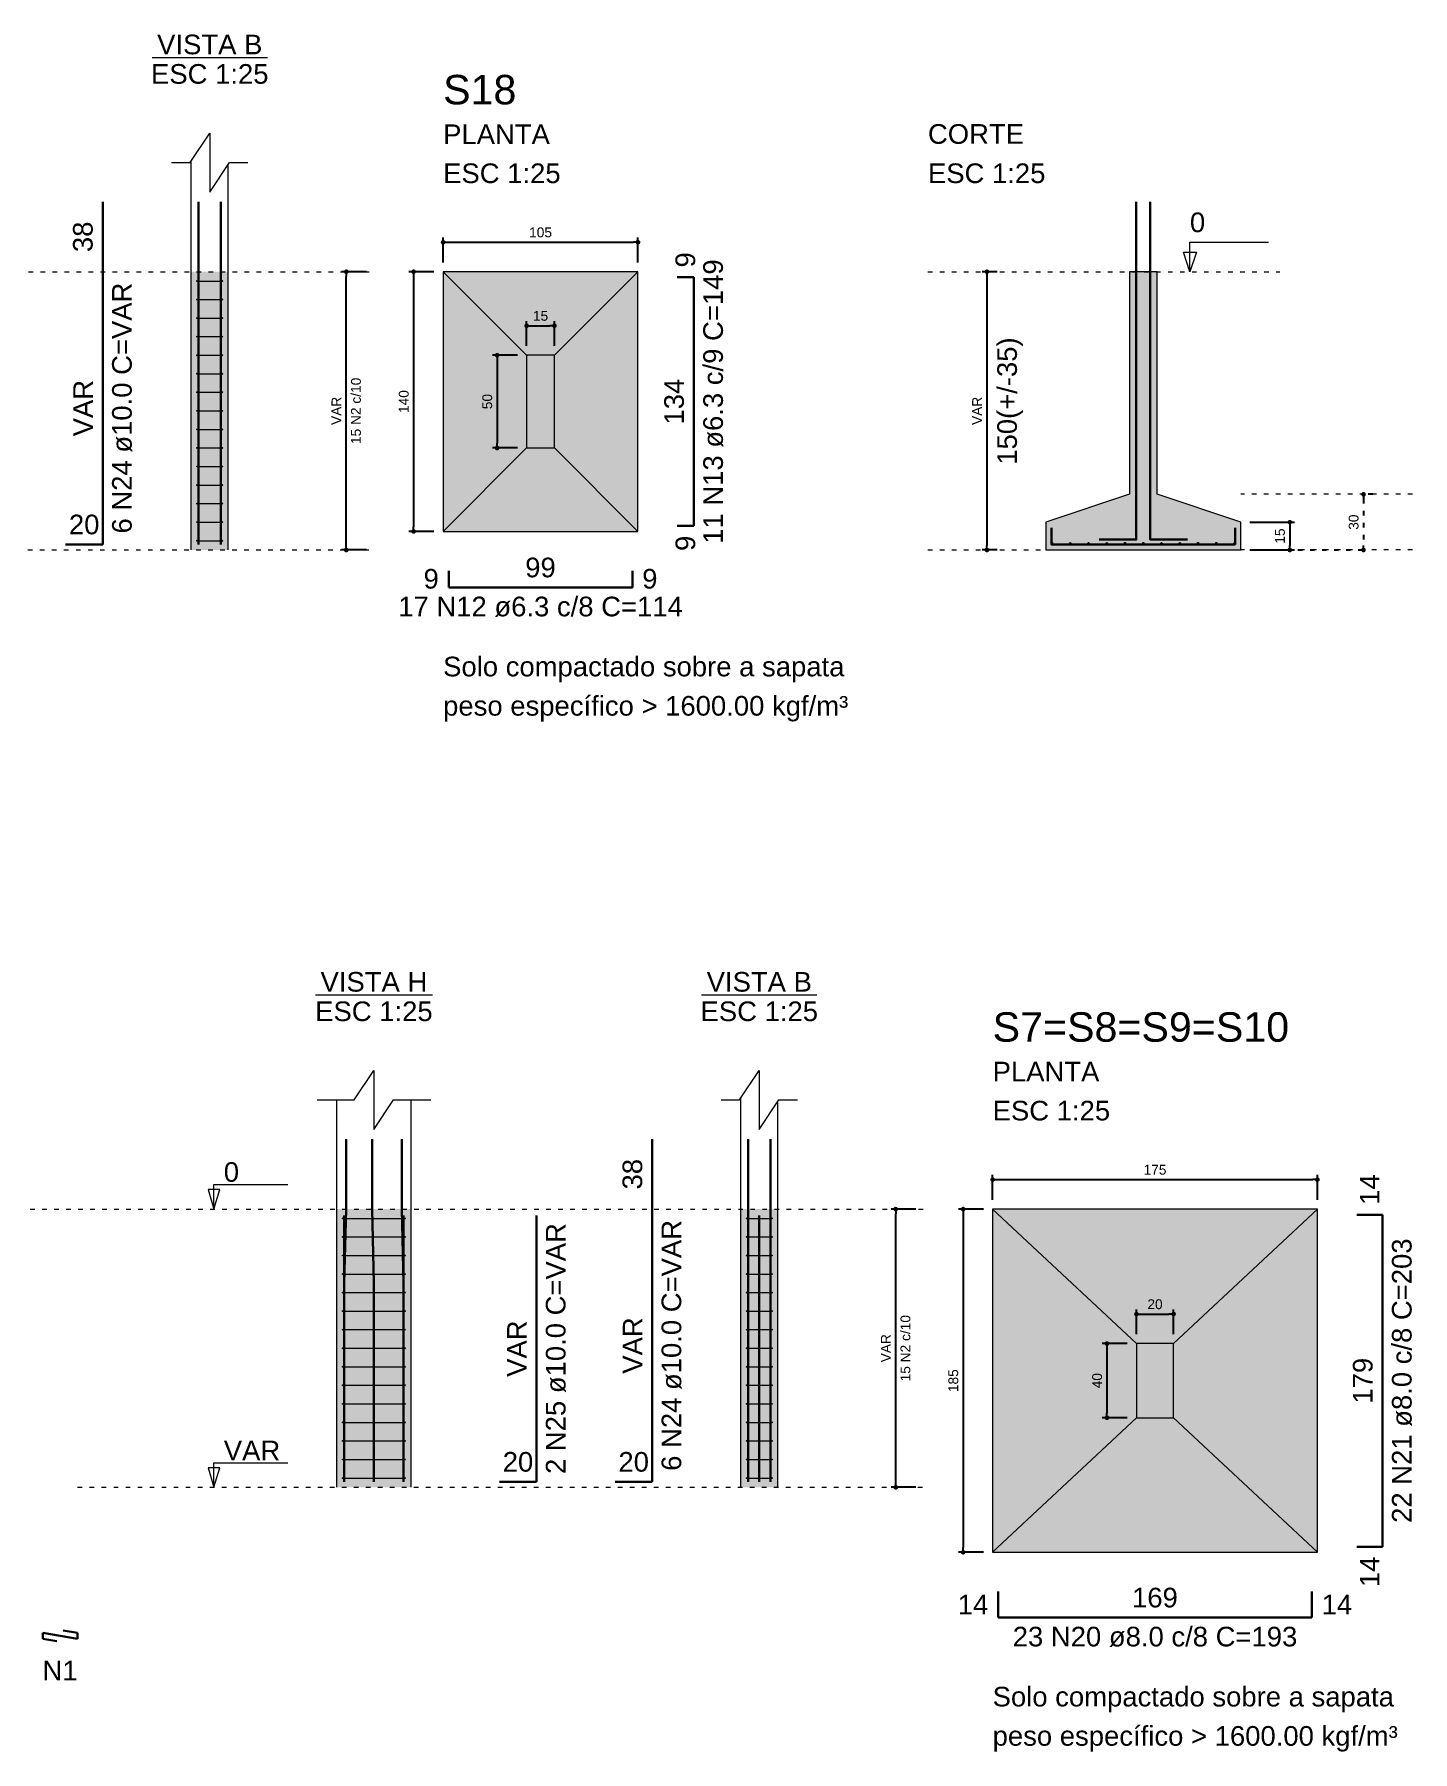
# Model space of a CAD drawing. Header units: millimetres. Extents: x 180 to 11148, y -1598 to 1045.
# Drawn here: x 709.85 to 739.56, y 4.79 to 41.82 of the extents above; entities that cross this region are included whole.
import ezdxf

# ---------------------------------------------------------------- set-up
doc = ezdxf.new("R2010")
doc.units = ezdxf.units.MM
doc.header["$MEASUREMENT"] = 0
doc.linetypes.add('DOT2', pattern=[3.175, 0, -3.175])
for name, color, linetype, lineweight in [('Descrição da armadura', 7, 'Continuous', 5), ('DT-Armadura', 2, 'Continuous', 30), ('DT-Barras na forma', 2, 'Continuous', 30), ('DT-Barras no corte', 5, 'Continuous', 5), ('DT-Barras rebatidas', 2, 'Continuous', 30), ('DT-Cotas', 9, 'Continuous', 5), ('DT-Estribos na forma', 5, 'Continuous', 5), ('DT-Forma', 5, 'Continuous', 5), ('DT-Hachura sapatas em corte', 43, 'Continuous', 5), ('DT-Hachura sapatas em planta', 43, 'Continuous', 5), ('DT-Hachura vista pilares', 252, 'Continuous', 5), ('DT-Pontilhado', 9, 'DOT2', 5), ('DT-Textos', 7, 'Continuous', 5), ('DT-Título', 3, 'Continuous', 20), ('Textos armaduras', 7, 'Continuous', 5)]:
    doc.layers.add(name, color=color, linetype=linetype, lineweight=lineweight)
doc.styles.add('Arial', font='arial.ttf')
doc.dimstyles.new('UM_25.000000', dxfattribs={"dimtxt": 0.18, "dimasz": 0.1, "dimexe": 0.1, "dimexo": 0.2, "dimgap": 0, "dimtad": 1, "dimtih": 1, "dimtoh": 1, "dimdec": 1, "dimlfac": 25, "dimzin": 0, "dimdsep": 46, "dimtxsty": 'Standard', "dimcen": 0.09, "dimdle": 0.1, "dimadec": 1, "dimazin": 2, "dimtfac": 1, "dimtdec": 4, "dimtofl": 0, "dimtmove": 0, "dimatfit": 3, "dimfxl": 1, "dimtolj": 1, "dimarcsym": 0})

# ---------------------------------------------------------------- blocks, each defined once
blk = doc.blocks.new('_Dot')
at = {"color": 0, "linetype": 'ByBlock', "lineweight": -2}
blk.add_line((-0.5, 0), (-1, 0), dxfattribs=at)
at = {"color": 0, "linetype": 'ByBlock', "const_width": 0.5}
blk.add_lwpolyline([(-0.25, 0, 1), (0.25, 0, 1)], format="xyb", close=True, dxfattribs=at)
blk = doc.blocks.new('*D206')
at = {"layer": 'Defpoints', "color": 0, "transparency": 16777216}
for p in [(716.569, 36.701), (717.204, 36.701), (717.204, 30.701)]:
    blk.add_point(p, dxfattribs=at)
at = {"layer": 'DT-Cotas', "color": 0, "lineweight": -2, "transparency": 16777216}
for p, q in [((717.004, 36.701), (716.469, 36.701)), ((716.569, 30.801), (716.569, 36.601)), ((717.004, 30.701), (716.469, 30.701))]:
    blk.add_line(p, q, dxfattribs=at)
at = {"layer": 'DT-Cotas', "color": 0, "lineweight": -2, "transparency": 16777216, "xscale": 0.1000000014901161, "yscale": 0.1000000014901161, "zscale": 0.1000000014901161}
for p, rotation in [((716.569, 36.701), 90), ((716.569, 30.701), 270)]:
    blk.add_blockref('_Dot', p, dxfattribs=dict(at, rotation=rotation))
blk = doc.blocks.new('*D207')
at = {"layer": 'Defpoints', "color": 0, "transparency": 16777216}
for p in [(716.569, 36.701), (717.204, 36.701), (717.204, 30.701)]:
    blk.add_point(p, dxfattribs=at)
at = {"layer": 'DT-Cotas', "color": 0, "lineweight": -2, "transparency": 16777216}
for p, q in [((717.004, 36.701), (716.469, 36.701)), ((716.569, 30.801), (716.569, 36.601)), ((717.004, 30.701), (716.469, 30.701))]:
    blk.add_line(p, q, dxfattribs=at)
at = {"layer": 'DT-Cotas', "color": 0, "lineweight": -2, "transparency": 16777216, "xscale": 0.1000000014901161, "yscale": 0.1000000014901161, "zscale": 0.1000000014901161}
for p, rotation in [((716.569, 36.701), 90), ((716.569, 30.701), 270)]:
    blk.add_blockref('_Dot', p, dxfattribs=dict(at, rotation=rotation))
blk = doc.blocks.new('*D208')
at = {"layer": 'Defpoints', "color": 0, "transparency": 16777216}
for p in [(718.658, 36.701), (718.022, 31.101), (718.658, 31.101)]:
    blk.add_point(p, dxfattribs=at)
at = {"layer": 'DT-Cotas', "color": 0, "lineweight": -2, "transparency": 16777216}
for p, q in [((718.458, 36.701), (717.922, 36.701)), ((718.022, 36.601), (718.022, 31.201)), ((718.458, 31.101), (717.922, 31.101))]:
    blk.add_line(p, q, dxfattribs=at)
at = {"layer": 'DT-Cotas', "color": 0, "lineweight": -2, "transparency": 16777216, "xscale": 0.1000000014901161, "yscale": 0.1000000014901161, "zscale": 0.1000000014901161}
for p, rotation in [((718.022, 36.701), 90), ((718.022, 31.101), 270)]:
    blk.add_blockref('_Dot', p, dxfattribs=dict(at, rotation=rotation))
at = {"layer": 'DT-Cotas', "transparency": 16777216, "insert": (717.81, 33.901), "char_height": 0.2118, "attachment_point": 5, "rotation": 90, "style": 'Arial'}
blk.add_mtext('\\A1;140', dxfattribs=at)
blk = doc.blocks.new('*D209')
at = {"layer": 'Defpoints', "color": 0, "transparency": 16777216}
for p in [(722.858, 37.337), (718.658, 36.701), (722.858, 36.701)]:
    blk.add_point(p, dxfattribs=at)
at = {"layer": 'DT-Cotas', "color": 0, "lineweight": -2, "transparency": 16777216}
for p, q in [((718.658, 36.901), (718.658, 37.437)), ((722.858, 36.901), (722.858, 37.437)), ((718.758, 37.337), (722.758, 37.337))]:
    blk.add_line(p, q, dxfattribs=at)
at = {"layer": 'DT-Cotas', "color": 0, "lineweight": -2, "transparency": 16777216, "xscale": 0.1000000014901161, "yscale": 0.1000000014901161, "zscale": 0.1000000014901161, "rotation": 180}
blk.add_blockref('_Dot', (718.658, 37.337), dxfattribs=at)
at = {"layer": 'DT-Cotas', "color": 0, "lineweight": -2, "transparency": 16777216, "xscale": 0.1000000014901161, "yscale": 0.1000000014901161, "zscale": 0.1000000014901161}
blk.add_blockref('_Dot', (722.858, 37.337), dxfattribs=at)
at = {"layer": 'DT-Cotas', "transparency": 16777216, "insert": (720.758, 37.549), "char_height": 0.2118, "attachment_point": 5, "rotation": 0.0057, "style": 'Arial'}
blk.add_mtext('\\A1;105', dxfattribs=at)
blk = doc.blocks.new('*D210')
at = {"layer": 'Defpoints', "color": 0, "transparency": 16777216}
for p in [(720.458, 34.901), (719.822, 32.901), (720.458, 32.901)]:
    blk.add_point(p, dxfattribs=at)
at = {"layer": 'DT-Cotas', "color": 0, "lineweight": -2, "transparency": 16777216}
for p, q in [((720.258, 34.901), (719.722, 34.901)), ((719.822, 34.801), (719.822, 33.001)), ((720.258, 32.901), (719.722, 32.901))]:
    blk.add_line(p, q, dxfattribs=at)
at = {"layer": 'DT-Cotas', "color": 0, "lineweight": -2, "transparency": 16777216, "xscale": 0.1000000014901161, "yscale": 0.1000000014901161, "zscale": 0.1000000014901161}
for p, rotation in [((719.822, 34.901), 90), ((719.822, 32.901), 270)]:
    blk.add_blockref('_Dot', p, dxfattribs=dict(at, rotation=rotation))
at = {"layer": 'DT-Cotas', "transparency": 16777216, "insert": (719.61, 33.901), "char_height": 0.2118, "attachment_point": 5, "rotation": 90, "style": 'Arial'}
blk.add_mtext('\\A1;50', dxfattribs=at)
blk = doc.blocks.new('*D211')
at = {"layer": 'Defpoints', "color": 0, "transparency": 16777216}
for p in [(721.058, 35.537), (720.458, 34.901), (721.058, 34.901)]:
    blk.add_point(p, dxfattribs=at)
at = {"layer": 'DT-Cotas', "color": 0, "lineweight": -2, "transparency": 16777216}
for p, q in [((720.458, 35.101), (720.458, 35.637)), ((721.058, 35.101), (721.058, 35.637)), ((720.558, 35.537), (720.958, 35.537))]:
    blk.add_line(p, q, dxfattribs=at)
at = {"layer": 'DT-Cotas', "color": 0, "lineweight": -2, "transparency": 16777216, "xscale": 0.1000000014901161, "yscale": 0.1000000014901161, "zscale": 0.1000000014901161, "rotation": 180}
blk.add_blockref('_Dot', (720.458, 35.537), dxfattribs=at)
at = {"layer": 'DT-Cotas', "color": 0, "lineweight": -2, "transparency": 16777216, "xscale": 0.1000000014901161, "yscale": 0.1000000014901161, "zscale": 0.1000000014901161}
blk.add_blockref('_Dot', (721.058, 35.537), dxfattribs=at)
at = {"layer": 'DT-Cotas', "transparency": 16777216, "insert": (720.758, 35.749), "char_height": 0.2118, "attachment_point": 5, "rotation": 0.0057, "style": 'Arial'}
blk.add_mtext('\\A1;15', dxfattribs=at)
blk = doc.blocks.new('*D212')
at = {"layer": 'Defpoints', "color": 0, "transparency": 16777216}
for p in [(730.802, 36.701), (730.379, 30.701), (730.802, 30.701)]:
    blk.add_point(p, dxfattribs=at)
at = {"layer": 'DT-Cotas', "color": 0, "lineweight": -2, "transparency": 16777216}
for p, q in [((730.602, 36.701), (730.279, 36.701)), ((730.379, 36.601), (730.379, 30.801)), ((730.602, 30.701), (730.279, 30.701))]:
    blk.add_line(p, q, dxfattribs=at)
at = {"layer": 'DT-Cotas', "color": 0, "lineweight": -2, "transparency": 16777216, "xscale": 0.1000000014901161, "yscale": 0.1000000014901161, "zscale": 0.1000000014901161}
for p, rotation in [((730.379, 36.701), 90), ((730.379, 30.701), 270)]:
    blk.add_blockref('_Dot', p, dxfattribs=dict(at, rotation=rotation))
at = {"layer": 'DT-Cotas', "transparency": 16777216, "insert": (730.167, 33.701), "char_height": 0.2118, "attachment_point": 5, "rotation": 90, "style": 'Arial'}
blk.add_mtext('\\A1;VAR', dxfattribs=at)
blk = doc.blocks.new('*D213')
at = {"layer": 'Defpoints', "color": 0, "transparency": 16777216}
for p in [(735.85, 31.301), (735.85, 30.701), (736.909, 30.701)]:
    blk.add_point(p, dxfattribs=at)
at = {"layer": 'DT-Cotas', "color": 0, "lineweight": -2, "transparency": 16777216}
for p, q in [((736.05, 31.301), (737.009, 31.301)), ((736.909, 31.201), (736.909, 30.801)), ((736.05, 30.701), (737.009, 30.701))]:
    blk.add_line(p, q, dxfattribs=at)
at = {"layer": 'DT-Cotas', "color": 0, "lineweight": -2, "transparency": 16777216, "xscale": 0.1000000014901161, "yscale": 0.1000000014901161, "zscale": 0.1000000014901161}
for p, rotation in [((736.909, 31.301), 90), ((736.909, 30.701), 270)]:
    blk.add_blockref('_Dot', p, dxfattribs=dict(at, rotation=rotation))
at = {"layer": 'DT-Cotas', "transparency": 16777216, "insert": (736.697, 31.001), "char_height": 0.2118, "attachment_point": 5, "rotation": 90, "style": 'Arial'}
blk.add_mtext('\\A1;15', dxfattribs=at)
blk = doc.blocks.new('*D214')
at = {"layer": 'Defpoints', "color": 0, "ltscale": 0.05, "transparency": 16777216}
for p in [(738.497, 31.901), (735.85, 30.701), (738.497, 30.701)]:
    blk.add_point(p, dxfattribs=at)
at = {"layer": 'DT-Pontilhado', "color": 0, "lineweight": -2, "ltscale": 0.05, "transparency": 16777216}
for p, q in [((738.697, 31.901), (738.597, 31.901)), ((738.497, 31.801), (738.497, 30.801)), ((736.05, 30.701), (738.597, 30.701))]:
    blk.add_line(p, q, dxfattribs=at)
at = {"layer": 'DT-Pontilhado', "color": 0, "lineweight": -2, "ltscale": 0.05, "transparency": 16777216, "xscale": 0.1000000014901161, "yscale": 0.1000000014901161, "zscale": 0.1000000014901161}
for p, rotation in [((738.497, 31.901), 90), ((738.497, 30.701), 270)]:
    blk.add_blockref('_Dot', p, dxfattribs=dict(at, rotation=rotation))
at = {"layer": 'DT-Pontilhado', "ltscale": 0.05, "transparency": 16777216, "insert": (738.285, 31.301), "char_height": 0.2118, "attachment_point": 5, "rotation": 90, "style": 'Arial'}
blk.add_mtext('\\A1;30', dxfattribs=at)
blk = doc.blocks.new('*D183')
at = {"layer": 'Defpoints', "color": 0, "transparency": 16777216}
for p in [(728.414, 16.486), (729.05, 16.486), (729.05, 10.486)]:
    blk.add_point(p, dxfattribs=at)
at = {"layer": 'DT-Cotas', "color": 0, "lineweight": -2, "transparency": 16777216}
for p, q in [((728.85, 16.486), (728.314, 16.486)), ((728.414, 10.586), (728.414, 16.386)), ((728.85, 10.486), (728.314, 10.486))]:
    blk.add_line(p, q, dxfattribs=at)
at = {"layer": 'DT-Cotas', "color": 0, "lineweight": -2, "transparency": 16777216, "xscale": 0.1000000014901161, "yscale": 0.1000000014901161, "zscale": 0.1000000014901161}
for p, rotation in [((728.414, 16.486), 90), ((728.414, 10.486), 270)]:
    blk.add_blockref('_Dot', p, dxfattribs=dict(at, rotation=rotation))
blk = doc.blocks.new('*D184')
at = {"layer": 'Defpoints', "color": 0, "transparency": 16777216}
for p in [(728.414, 16.486), (729.05, 16.486), (729.05, 10.486)]:
    blk.add_point(p, dxfattribs=at)
at = {"layer": 'DT-Cotas', "color": 0, "lineweight": -2, "transparency": 16777216}
for p, q in [((728.85, 16.486), (728.314, 16.486)), ((728.414, 10.586), (728.414, 16.386)), ((728.85, 10.486), (728.314, 10.486))]:
    blk.add_line(p, q, dxfattribs=at)
at = {"layer": 'DT-Cotas', "color": 0, "lineweight": -2, "transparency": 16777216, "xscale": 0.1000000014901161, "yscale": 0.1000000014901161, "zscale": 0.1000000014901161}
for p, rotation in [((728.414, 16.486), 90), ((728.414, 10.486), 270)]:
    blk.add_blockref('_Dot', p, dxfattribs=dict(at, rotation=rotation))
blk = doc.blocks.new('*D185')
at = {"layer": 'Defpoints', "color": 0, "transparency": 16777216}
for p in [(730.503, 16.486), (729.867, 9.086), (730.503, 9.086)]:
    blk.add_point(p, dxfattribs=at)
at = {"layer": 'DT-Cotas', "color": 0, "lineweight": -2, "transparency": 16777216}
for p, q in [((730.303, 16.486), (729.767, 16.486)), ((729.867, 16.386), (729.867, 9.186)), ((730.303, 9.086), (729.767, 9.086))]:
    blk.add_line(p, q, dxfattribs=at)
at = {"layer": 'DT-Cotas', "color": 0, "lineweight": -2, "transparency": 16777216, "xscale": 0.1000000014901161, "yscale": 0.1000000014901161, "zscale": 0.1000000014901161}
for p, rotation in [((729.867, 16.486), 90), ((729.867, 9.086), 270)]:
    blk.add_blockref('_Dot', p, dxfattribs=dict(at, rotation=rotation))
at = {"layer": 'DT-Cotas', "transparency": 16777216, "insert": (729.656, 12.786), "char_height": 0.2118, "attachment_point": 5, "rotation": 90, "style": 'Arial'}
blk.add_mtext('\\A1;185', dxfattribs=at)
blk = doc.blocks.new('*D186')
at = {"layer": 'Defpoints', "color": 0, "transparency": 16777216}
for p in [(737.503, 17.122), (730.503, 16.486), (737.503, 16.486)]:
    blk.add_point(p, dxfattribs=at)
at = {"layer": 'DT-Cotas', "color": 0, "lineweight": -2, "transparency": 16777216}
for p, q in [((730.503, 16.686), (730.503, 17.222)), ((730.603, 17.122), (737.403, 17.122)), ((737.503, 16.686), (737.503, 17.222))]:
    blk.add_line(p, q, dxfattribs=at)
at = {"layer": 'DT-Cotas', "color": 0, "lineweight": -2, "transparency": 16777216, "xscale": 0.1000000014901161, "yscale": 0.1000000014901161, "zscale": 0.1000000014901161, "rotation": 180}
blk.add_blockref('_Dot', (730.503, 17.122), dxfattribs=at)
at = {"layer": 'DT-Cotas', "color": 0, "lineweight": -2, "transparency": 16777216, "xscale": 0.1000000014901161, "yscale": 0.1000000014901161, "zscale": 0.1000000014901161}
blk.add_blockref('_Dot', (737.503, 17.122), dxfattribs=at)
at = {"layer": 'DT-Cotas', "transparency": 16777216, "insert": (734.003, 17.334), "char_height": 0.2118, "attachment_point": 5, "rotation": 0.0057, "style": 'Arial'}
blk.add_mtext('\\A1;175', dxfattribs=at)
blk = doc.blocks.new('*D187')
at = {"layer": 'Defpoints', "color": 0, "transparency": 16777216}
for p in [(733.603, 13.586), (732.967, 11.986), (733.603, 11.986)]:
    blk.add_point(p, dxfattribs=at)
at = {"layer": 'DT-Cotas', "color": 0, "lineweight": -2, "transparency": 16777216}
for p, q in [((733.403, 13.586), (732.867, 13.586)), ((732.967, 13.486), (732.967, 12.086)), ((733.403, 11.986), (732.867, 11.986))]:
    blk.add_line(p, q, dxfattribs=at)
at = {"layer": 'DT-Cotas', "color": 0, "lineweight": -2, "transparency": 16777216, "xscale": 0.1000000014901161, "yscale": 0.1000000014901161, "zscale": 0.1000000014901161}
for p, rotation in [((732.967, 13.586), 90), ((732.967, 11.986), 270)]:
    blk.add_blockref('_Dot', p, dxfattribs=dict(at, rotation=rotation))
at = {"layer": 'DT-Cotas', "transparency": 16777216, "insert": (732.756, 12.786), "char_height": 0.2118, "attachment_point": 5, "rotation": 90, "style": 'Arial'}
blk.add_mtext('\\A1;40', dxfattribs=at)
blk = doc.blocks.new('*D188')
at = {"layer": 'Defpoints', "color": 0, "transparency": 16777216}
for p in [(734.403, 14.222), (733.603, 13.586), (734.403, 13.586)]:
    blk.add_point(p, dxfattribs=at)
at = {"layer": 'DT-Cotas', "color": 0, "lineweight": -2, "transparency": 16777216}
for p, q in [((733.603, 13.786), (733.603, 14.322)), ((733.703, 14.222), (734.303, 14.222)), ((734.403, 13.786), (734.403, 14.322))]:
    blk.add_line(p, q, dxfattribs=at)
at = {"layer": 'DT-Cotas', "color": 0, "lineweight": -2, "transparency": 16777216, "xscale": 0.1000000014901161, "yscale": 0.1000000014901161, "zscale": 0.1000000014901161, "rotation": 180}
blk.add_blockref('_Dot', (733.603, 14.222), dxfattribs=at)
at = {"layer": 'DT-Cotas', "color": 0, "lineweight": -2, "transparency": 16777216, "xscale": 0.1000000014901161, "yscale": 0.1000000014901161, "zscale": 0.1000000014901161}
blk.add_blockref('_Dot', (734.403, 14.222), dxfattribs=at)
at = {"layer": 'DT-Cotas', "transparency": 16777216, "insert": (734.003, 14.434), "char_height": 0.2118, "attachment_point": 5, "rotation": 0.0057, "style": 'Arial'}
blk.add_mtext('\\A1;20', dxfattribs=at)

msp = doc.modelspace()

# ---------------------------------------------------------------- hatches: boundary and pattern name
at = {"layer": 'DT-Hachura sapatas em corte', "linetype": 'Continuous'}
msp.add_hatch(color=256, dxfattribs=at).paths.add_polyline_path([(733.4496, 31.9013), (733.4496, 31.9013), (731.6496, 31.3013), (731.6496, 30.7013), (735.8496, 30.7013), (735.8496, 31.3013), (734.0496, 31.9013), (734.0496, 31.9013), (734.0496, 36.7013), (733.4496, 36.7013), (733.4496, 31.9013)])
at = {"layer": 'DT-Hachura sapatas em planta', "linetype": 'Continuous'}
for points in [[(718.6576, 31.1013), (722.8576, 31.1013), (722.8576, 36.7013), (718.6576, 36.7013), (718.6576, 31.1013)], [(730.5027, 9.0863), (737.5027, 9.0863), (737.5027, 16.4863), (730.5027, 16.4863), (730.5027, 9.0863)]]:
    msp.add_hatch(color=256, dxfattribs=at).paths.add_polyline_path(points)
at = {"layer": 'DT-Hachura vista pilares', "linetype": 'Continuous'}
for points in [[(713.2275, 30.7013), (713.2275, 36.7013), (714.0275, 36.7013), (714.0275, 30.7013), (713.2275, 30.7013)], [(716.3658, 10.4863), (716.3658, 16.4863), (717.9658, 16.4863), (717.9658, 10.4863), (716.3658, 10.4863)], [(725.0726, 10.4863), (725.0726, 16.4863), (725.8726, 16.4863), (725.8726, 10.4863), (725.0726, 10.4863)]]:
    msp.add_hatch(color=256, dxfattribs=at).paths.add_polyline_path(points)

# ---------------------------------------------------------------- linework, layer by layer
at = {"layer": 'DT-Armadura'}
for p, q in [((724.0648, 36.5813), (723.7048, 36.5813)), ((724.0648, 31.2213), (724.0648, 36.5813)), ((723.7048, 31.2213), (724.0648, 31.2213)), ((718.7776, 30.2541), (718.7776, 29.8941)), ((722.7376, 29.8941), (722.7376, 30.2541)), ((718.7776, 29.8941), (722.7376, 29.8941)), ((738.9099, 16.3663), (738.3499, 16.3663)), ((738.9099, 9.2063), (738.9099, 16.3663)), ((738.3499, 9.2063), (738.9099, 9.2063)), ((730.6227, 8.2391), (730.6227, 7.6791)), ((737.3827, 7.6791), (737.3827, 8.2391)), ((730.6227, 7.6791), (737.3827, 7.6791))]:
    msp.add_line(p, q, dxfattribs=at)
for points in [[(733.5996, 38.2081), (733.5996, 30.9263), (732.7996, 30.9263)], [(733.8996, 38.2081), (733.8996, 30.9263), (734.6996, 30.9263)], [(731.7696, 31.1813), (731.7696, 30.8213), (735.7296, 30.8213), (735.7296, 31.1813)]]:
    msp.add_lwpolyline(points, dxfattribs=at)
at = {"layer": 'DT-Barras na forma'}
for points in [[(713.3875, 30.8213), (713.3875, 35.1013), (713.3875, 36.7013), (713.3875, 38.2081)], [(713.8675, 30.8213), (713.8675, 35.1013), (713.8675, 36.7013), (713.8675, 38.2081)], [(716.5258, 10.6063), (716.5258, 14.8863), (716.5658, 16.4863), (716.5658, 17.9931)], [(717.1658, 10.6063), (717.1658, 14.8863), (717.1258, 16.4863), (717.1258, 17.9931)], [(717.8058, 10.6063), (717.8058, 14.8863), (717.7658, 16.4863), (717.7658, 17.9931)], [(725.2326, 10.6063), (725.2326, 14.8863), (725.2326, 16.4863), (725.2326, 17.9931)], [(725.7126, 10.6063), (725.7126, 14.8863), (725.7126, 16.4863), (725.7126, 17.9931)], [(716.5258, 10.6063), (716.5258, 16.3503)], [(717.8058, 10.6063), (717.8058, 16.3503)], [(725.4726, 10.6063), (725.4726, 16.3503)]]:
    msp.add_lwpolyline(points, dxfattribs=at)
at = {"layer": 'DT-Barras no corte'}
for centre in [(731.7822, 30.8513), (732.1757, 30.8513), (732.5692, 30.8513), (732.9627, 30.8513), (733.3561, 30.8513), (733.7496, 30.8513), (734.1431, 30.8513), (734.5366, 30.8513), (734.9301, 30.8513), (735.3235, 30.8513), (735.717, 30.8513)]:
    msp.add_circle(centre, 0.0126, dxfattribs=at)
at = {"layer": 'DT-Barras rebatidas'}
for p, q in [((711.3213, 36.7013), (711.3213, 38.2081)), ((711.3213, 30.8213), (711.3213, 36.7013)), ((710.5213, 30.8213), (711.3213, 30.8213)), ((723.1664, 16.4863), (723.1664, 17.9931)), ((720.672, 10.6063), (720.672, 16.3503)), ((723.1664, 10.6063), (723.1664, 16.4863)), ((719.872, 10.6063), (720.672, 10.6063)), ((722.3664, 10.6063), (723.1664, 10.6063)), ((710.7756, 7.2198), (710.0256, 7.3448)), ((710.0256, 7.3448), (710.0256, 7.2198)), ((710.0256, 7.2198), (710.3339, 7.1684)), ((710.4674, 7.3962), (710.7756, 7.3448)), ((710.7756, 7.3448), (710.7756, 7.2198))]:
    msp.add_line(p, q, dxfattribs=at)
at = {"layer": 'DT-Cotas'}
for points in [[(712.8039, 39.0553), (713.2039, 39.0553), (713.6275, 39.6907), (713.6275, 38.4199), (714.0511, 39.0553), (714.4511, 39.0553)], [(715.9422, 18.8403), (716.7422, 18.8403), (717.1658, 19.4757), (717.1658, 18.2049), (717.5894, 18.8403), (718.3894, 18.8403)], [(724.649, 18.8403), (725.049, 18.8403), (725.4726, 19.4757), (725.4726, 18.2049), (725.8962, 18.8403), (726.2962, 18.8403)]]:
    msp.add_lwpolyline(points, dxfattribs=at)
at = {"layer": 'DT-Estribos na forma'}
for p, q in [((713.3575, 36.5013), (713.8975, 36.5013)), ((713.3575, 36.1013), (713.8975, 36.1013)), ((713.3575, 35.7013), (713.8975, 35.7013)), ((713.3575, 35.3013), (713.8975, 35.3013)), ((713.3575, 34.9013), (713.8975, 34.9013)), ((713.3575, 34.5013), (713.8975, 34.5013)), ((713.3575, 34.1013), (713.8975, 34.1013)), ((713.3575, 33.7013), (713.8975, 33.7013)), ((713.3575, 33.3013), (713.8975, 33.3013)), ((713.3575, 32.9013), (713.8975, 32.9013)), ((713.3575, 32.5013), (713.8975, 32.5013)), ((713.3575, 32.1013), (713.8975, 32.1013)), ((713.3575, 31.7013), (713.8975, 31.7013)), ((713.3575, 31.3013), (713.8975, 31.3013)), ((713.3575, 30.9013), (713.8975, 30.9013)), ((716.4958, 16.2863), (717.8358, 16.2863)), ((725.2026, 16.2863), (725.7426, 16.2863)), ((716.4958, 15.8863), (717.8358, 15.8863)), ((725.2026, 15.8863), (725.7426, 15.8863)), ((716.4958, 15.4863), (717.8358, 15.4863)), ((725.2026, 15.4863), (725.7426, 15.4863)), ((716.4958, 15.0863), (717.8358, 15.0863)), ((725.2026, 15.0863), (725.7426, 15.0863)), ((716.4958, 14.6863), (717.8358, 14.6863)), ((725.2026, 14.6863), (725.7426, 14.6863)), ((716.4958, 14.2863), (717.8358, 14.2863)), ((725.2026, 14.2863), (725.7426, 14.2863)), ((716.4958, 13.8863), (717.8358, 13.8863)), ((725.2026, 13.8863), (725.7426, 13.8863)), ((716.4958, 13.4863), (717.8358, 13.4863)), ((725.2026, 13.4863), (725.7426, 13.4863)), ((716.4958, 13.0863), (717.8358, 13.0863)), ((725.2026, 13.0863), (725.7426, 13.0863)), ((716.4958, 12.6863), (717.8358, 12.6863)), ((725.2026, 12.6863), (725.7426, 12.6863)), ((716.4958, 12.2863), (717.8358, 12.2863)), ((725.2026, 12.2863), (725.7426, 12.2863)), ((716.4958, 11.8863), (717.8358, 11.8863)), ((725.2026, 11.8863), (725.7426, 11.8863)), ((716.4958, 11.4863), (717.8358, 11.4863)), ((725.2026, 11.4863), (725.7426, 11.4863)), ((716.4958, 11.0863), (717.8358, 11.0863)), ((725.2026, 11.0863), (725.7426, 11.0863)), ((716.4958, 10.6863), (717.8358, 10.6863)), ((725.2026, 10.6863), (725.7426, 10.6863))]:
    msp.add_line(p, q, dxfattribs=at)
for centre in [(713.3575, 36.5013), (713.8975, 36.5013), (713.3575, 36.1013), (713.8975, 36.1013), (713.3575, 35.7013), (713.8975, 35.7013), (713.3575, 35.3013), (713.8975, 35.3013), (713.3575, 34.9013), (713.8975, 34.9013), (713.3575, 34.5013), (713.8975, 34.5013), (713.3575, 34.1013), (713.8975, 34.1013), (713.3575, 33.7013), (713.8975, 33.7013), (713.3575, 33.3013), (713.8975, 33.3013), (713.3575, 32.9013), (713.8975, 32.9013), (713.3575, 32.5013), (713.8975, 32.5013), (713.3575, 32.1013), (713.8975, 32.1013), (713.3575, 31.7013), (713.8975, 31.7013), (713.3575, 31.3013), (713.8975, 31.3013), (713.3575, 30.9013), (713.8975, 30.9013), (716.4958, 16.2863), (717.8358, 16.2863), (725.2026, 16.2863), (725.7426, 16.2863), (716.4958, 15.8863), (717.8358, 15.8863), (725.2026, 15.8863), (725.7426, 15.8863), (716.4958, 15.4863), (717.8358, 15.4863), (725.2026, 15.4863), (725.7426, 15.4863), (716.4958, 15.0863), (717.8358, 15.0863), (725.2026, 15.0863), (725.7426, 15.0863), (716.4958, 14.6863), (717.8358, 14.6863), (725.2026, 14.6863), (725.7426, 14.6863), (716.4958, 14.2863), (717.8358, 14.2863), (725.2026, 14.2863), (725.7426, 14.2863), (716.4958, 13.8863), (717.8358, 13.8863), (725.2026, 13.8863), (725.7426, 13.8863), (716.4958, 13.4863), (717.8358, 13.4863), (725.2026, 13.4863), (725.7426, 13.4863), (716.4958, 13.0863), (717.8358, 13.0863), (725.2026, 13.0863), (725.7426, 13.0863), (716.4958, 12.6863), (717.8358, 12.6863), (725.2026, 12.6863), (725.7426, 12.6863), (716.4958, 12.2863), (717.8358, 12.2863), (725.2026, 12.2863), (725.7426, 12.2863), (716.4958, 11.8863), (717.8358, 11.8863), (725.2026, 11.8863), (725.7426, 11.8863), (716.4958, 11.4863), (717.8358, 11.4863), (725.2026, 11.4863), (725.7426, 11.4863), (716.4958, 11.0863), (717.8358, 11.0863), (725.2026, 11.0863), (725.7426, 11.0863), (716.4958, 10.6863), (717.8358, 10.6863), (725.2026, 10.6863), (725.7426, 10.6863)]:
    msp.add_circle(centre, 0.01, dxfattribs=at)
at = {"layer": 'DT-Forma'}
for p, q in [((713.2275, 36.7013), (713.2275, 39.0907)), ((714.0275, 36.7013), (714.0275, 39.0199)), ((713.2275, 30.7013), (713.2275, 36.7013)), ((714.0275, 30.7013), (714.0275, 36.7013)), ((718.6576, 36.7013), (720.4576, 34.9013)), ((722.8576, 36.7013), (721.0576, 34.9013)), ((718.6576, 31.1013), (720.4576, 32.9013)), ((718.6576, 31.1013), (720.4576, 32.9013)), ((722.8576, 31.1013), (721.0576, 32.9013)), ((716.3658, 16.4863), (716.3658, 18.8403)), ((717.9658, 16.4863), (717.9658, 18.8403)), ((725.0726, 16.4863), (725.0726, 18.8757)), ((725.8726, 16.4863), (725.8726, 18.8049)), ((716.3658, 10.4863), (716.3658, 16.4863)), ((717.9658, 10.4863), (717.9658, 16.4863)), ((725.0726, 10.4863), (725.0726, 16.4863)), ((725.8726, 10.4863), (725.8726, 16.4863)), ((730.5027, 16.4863), (733.6027, 13.5863)), ((737.5027, 16.4863), (734.4027, 13.5863)), ((730.5027, 9.0863), (733.6027, 11.9863)), ((730.5027, 9.0863), (733.6027, 11.9863)), ((737.5027, 9.0863), (734.4027, 11.9863))]:
    msp.add_line(p, q, dxfattribs=at)
for points in [[(718.6576, 31.1013), (722.8576, 31.1013), (722.8576, 36.7013), (718.6576, 36.7013), (718.6576, 31.1013)], [(733.4496, 31.9013), (733.4496, 31.9013), (731.6496, 31.3013), (731.6496, 30.7013), (735.8496, 30.7013), (735.8496, 31.3013), (734.0496, 31.9013), (734.0496, 31.9013), (734.0496, 36.7013), (733.4496, 36.7013), (733.4496, 31.9013)], [(720.4576, 32.9013), (721.0576, 32.9013), (721.0576, 34.9013), (720.4576, 34.9013), (720.4576, 32.9013)], [(730.5027, 9.0863), (737.5027, 9.0863), (737.5027, 16.4863), (730.5027, 16.4863), (730.5027, 9.0863)], [(733.6027, 11.9863), (734.4027, 11.9863), (734.4027, 13.5863), (733.6027, 13.5863), (733.6027, 11.9863)]]:
    msp.add_lwpolyline(points, close=True, dxfattribs=at)
at = {"layer": 'DT-Pontilhado', "ltscale": 0.05}
for p, q in [((695.4883, 36.7013), (717.2045, 36.7013)), ((729.108, 36.7013), (736.6968, 36.7013)), ((739.5561, 31.9013), (735.8496, 31.9013)), ((701.4291, 30.7013), (717.2045, 30.7013)), ((729.108, 30.7013), (731.6496, 30.7013)), ((739.5561, 30.7013), (735.8496, 30.7013)), ((704.839, 16.4863), (729.0496, 16.4863)), ((710.7798, 10.4863), (729.0496, 10.4863))]:
    msp.add_line(p, q, dxfattribs=at)
at = {"layer": 'DT-Textos'}
for p, q in [((712.3841, 41.3215), (714.8708, 41.3215)), ((715.9061, 21.1065), (718.4255, 21.1065)), ((724.2293, 21.1065), (726.716, 21.1065))]:
    msp.add_line(p, q, dxfattribs=at)
msp.add_lwpolyline([(734.8968, 37.1249), (734.7556, 36.7013), (734.6144, 37.1249), (734.8968, 37.1249)], close=True, dxfattribs=at)
for points in [[(734.7556, 36.7013), (734.7556, 37.3367), (736.45, 37.3367)], [(713.7183, 16.4863), (713.8454, 16.9099), (713.5912, 16.9099), (713.7183, 16.4863), (713.7183, 17.0158), (715.3068, 17.0158)], [(713.7183, 10.4863), (713.8454, 10.9099), (713.5912, 10.9099), (713.7183, 10.4863), (713.7183, 11.0158), (715.3068, 11.0158)]]:
    msp.add_lwpolyline(points, dxfattribs=at)

# ---------------------------------------------------------------- texts
at = {"layer": 'Descrição da armadura', "linetype": 'Continuous', "attachment_point": 8, "rotation": 90, "line_spacing_factor": 0.798, "style": 'Arial'}
for s, insert, char_height, width in [('11 N13 ø6.3 c/9 C=149', (724.7002, 33.9013), 0.4236, 12.301814), ('6 N24 ø10.0 C=VAR', (711.9567, 33.7613), 0.4236, 10.849327), ('15 N2 c/10', (716.8868, 33.7013), 0.2118, 2.869342), ('2 N25 ø10.0 C=VAR', (721.3074, 13.4783), 0.4236, 10.849327), ('6 N24 ø10.0 C=VAR', (723.8018, 13.5463), 0.4236, 10.849327), ('22 N21 ø8.0 c/8 C=203', (739.5453, 12.7863), 0.4236, 12.301814), ('15 N2 c/10', (728.7319, 13.4863), 0.2118, 2.869342)]:
    msp.add_mtext(s, dxfattribs=dict(at, insert=insert, char_height=char_height, width=width))
at = {"layer": 'Descrição da armadura', "linetype": 'Continuous', "char_height": 0.4236, "attachment_point": 8, "line_spacing_factor": 0.798, "style": 'Arial'}
for s, insert, width in [('17 N12 ø6.3 c/8 C=114', (720.7576, 29.2587), 12.301814), ('23 N20 ø8.0 c/8 C=193', (734.0027, 7.0437), 12.301814), ('N1', (710.4006, 6.3212), 1.516797)]:
    msp.add_mtext(s, dxfattribs=dict(at, insert=insert, width=width))
at = {"layer": 'DT-Cotas', "insert": (731.1537, 33.9127), "char_height": 0.4236, "width": 5.129285, "attachment_point": 8, "rotation": 90, "line_spacing_factor": 0.798, "style": 'Arial'}
msp.add_mtext('150(+/-35)', dxfattribs=at)
at = {"layer": 'DT-Cotas', "linetype": 'Continuous', "char_height": 0.2118, "width": 1.219868, "attachment_point": 8, "rotation": 90, "line_spacing_factor": 0.798, "style": 'Arial'}
for insert in [(716.4632, 33.7013), (728.3083, 13.4863)]:
    msp.add_mtext('VAR', dxfattribs=dict(at, insert=insert))
at = {"layer": 'DT-Textos', "linetype": 'Continuous', "char_height": 0.4236, "attachment_point": 8, "line_spacing_factor": 0.798, "style": 'Arial'}
for s, insert, width in [('VISTA B', (713.6275, 41.3851), 4.237353), ('ESC 1:25', (713.6275, 40.7497), 4.729993), ('VISTA H', (717.1658, 21.1701), 4.298326), ('VISTA B', (725.4726, 21.1701), 4.237353), ('ESC 1:25', (717.1658, 20.5347), 4.729993), ('ESC 1:25', (725.4726, 20.5347), 4.729993)]:
    msp.add_mtext(s, dxfattribs=dict(at, insert=insert, width=width))
at = {"layer": 'DT-Textos', "char_height": 0.4236, "attachment_point": 7, "line_spacing_factor": 0.798, "style": 'Arial'}
for s, insert, width in [('PLANTA', (718.6576, 39.4547), 4.298866), ('CORTE', (729.108, 39.4547), 3.867738), ('ESC 1:25', (718.6576, 38.6075), 4.729993), ('ESC 1:25', (729.108, 38.6075), 4.729993), ('0', (734.7556, 37.5485), 0.614586), ('Solo compactado sobre a sapata', (718.6577, 27.8477), 16.156763), ('peso específico > 1600.00 kgf/m³', (718.6577, 27.0007), 16.309465), ('PLANTA', (730.5027, 19.2397), 4.298866), ('ESC 1:25', (730.5027, 18.3925), 4.729993), ('0', (713.9301, 17.0688), 0.614586), ('VAR', (713.9301, 11.0688), 2.272188), ('Solo compactado sobre a sapata', (730.5027, 5.6327), 16.156763), ('peso específico > 1600.00 kgf/m³', (730.5027, 4.7857), 16.309465)]:
    msp.add_mtext(s, dxfattribs=dict(at, insert=insert, width=width))
at = {"layer": 'DT-Título', "char_height": 0.6354, "attachment_point": 7, "line_spacing_factor": 0.798, "style": 'Arial'}
for s, insert, width in [('S18', (718.6576, 40.3019), 3.277073), ('S7=S8=S9=S10', (730.5027, 20.0869), 13.262075)]:
    msp.add_mtext(s, dxfattribs=dict(at, insert=insert, width=width))
at = {"layer": 'Textos armaduras', "linetype": 'Continuous', "char_height": 0.4236, "attachment_point": 7, "rotation": 90, "line_spacing_factor": 0.798, "style": 'Arial'}
for s, insert, width in [('38', (711.1095, 37.1248), 1.31981), ('9', (724.0966, 36.7931), 0.659905), ('VAR', (711.1095, 33.1514), 2.439737), ('134', (723.853, 33.4064), 1.979715), ('9', (724.0966, 30.6796), 0.659905), ('38', (722.9546, 16.9097), 1.31981), ('14', (738.8417, 16.5781), 1.31981), ('VAR', (722.9546, 12.9364), 2.439737), ('VAR', (720.4602, 12.8684), 2.439737), ('179', (738.6981, 12.2914), 1.979715), ('14', (738.8417, 8.3346), 1.31981)]:
    msp.add_mtext(s, dxfattribs=dict(at, insert=insert, width=width))
at = {"layer": 'Textos armaduras', "linetype": 'Continuous', "char_height": 0.4236, "attachment_point": 7, "line_spacing_factor": 0.798, "style": 'Arial'}
for s, insert, width in [('20', (710.5913, 31.0331), 1.31981), ('99', (720.4276, 30.1059), 1.31981), ('9', (718.2358, 29.8623), 0.659905), ('9', (722.9494, 29.8623), 0.659905), ('20', (719.9421, 10.8181), 1.31981), ('20', (722.4365, 10.8181), 1.31981), ('14', (729.751, 7.7473), 1.31981), ('169', (733.5078, 7.8909), 1.979715), ('14', (737.5945, 7.7473), 1.31981)]:
    msp.add_mtext(s, dxfattribs=dict(at, insert=insert, width=width))

# ---------------------------------------------------------------- dimensions: what is measured, and where the dimension line sits
at = {"layer": 'DT-Cotas'}
for base, p1, p2, picture, middle in [((722.8576, 37.3367), (718.6576, 36.7013), (722.8576, 36.7013), '*D209', (720.7576, 37.5485)), ((721.0576, 35.5367), (720.4576, 34.9013), (721.0576, 34.9013), '*D211', (720.7576, 35.7485)), ((737.5027, 17.1217), (730.5027, 16.4863), (737.5027, 16.4863), '*D186', (734.0027, 17.3335)), ((734.4027, 14.2217), (733.6027, 13.5863), (734.4027, 13.5863), '*D188', (734.0027, 14.4335))]:
    dim = msp.add_linear_dim(base=base, p1=p1, p2=p2, dimstyle='UM_25.000000', override={"dimtxt": 0.2118, "dimasz": 0.1, "dimexe": 0.1, "dimexo": 0.2, "dimtad": 1, "dimtih": 0, "dimtoh": 0, "dimdec": 1, "dimlfac": 25, "dimzin": 8, "dimtxsty": 'Arial', "dimblk": 'Dot', "dimblk1": 'Dot', "dimblk2": 'Dot', "dimsah": 1, "dimdle": 0.1, "dimse1": 0, "dimse2": 0, "dimclrt": 256, "dimadec": 1, "dimazin": 3, "dimtmove": 2, "dimldrblk": 'Dot'}, dxfattribs=at)
    dim.commit()
    dim.dimension.update_dxf_attribs({"geometry": picture, "text_midpoint": middle, "dimtype": 160, "text_rotation": 0.00573})
for base, p1, p2, text, override, picture, middle in [((716.5691, 36.7013), (717.2045, 30.7013), (717.2045, 36.7013), ' ', {"dimtxt": 0.4236, "dimasz": 0.1, "dimexe": 0.1, "dimexo": 0.2, "dimtad": 1, "dimtih": 0, "dimtoh": 0, "dimdec": 1, "dimlfac": 25, "dimzin": 8, "dimtxsty": 'Arial', "dimblk": 'Dot', "dimblk1": 'Dot', "dimblk2": 'Dot', "dimsah": 1, "dimdle": 0.1, "dimse1": 0, "dimse2": 0, "dimclrt": 256, "dimadec": 1, "dimazin": 3, "dimtmove": 2, "dimldrblk": 'Dot'}, '*D207', (716.1455, 33.7013)), ((716.5691, 36.7013), (717.2045, 30.7013), (717.2045, 36.7013), ' ', {"dimtxt": 0.2118, "dimasz": 0.1, "dimexe": 0.1, "dimexo": 0.2, "dimtad": 1, "dimtih": 0, "dimtoh": 0, "dimdec": 1, "dimlfac": 25, "dimzin": 8, "dimtxsty": 'Arial', "dimblk": 'Dot', "dimblk1": 'Dot', "dimblk2": 'Dot', "dimsah": 1, "dimdle": 0.1, "dimse1": 0, "dimse2": 0, "dimclrt": 256, "dimadec": 1, "dimazin": 3, "dimtmove": 2, "dimldrblk": 'Dot'}, '*D206', (716.3573, 33.7013)), ((730.3788, 30.7013), (730.8024, 36.7013), (730.8024, 30.7013), 'VAR', {"dimtxt": 0.2118, "dimasz": 0.1, "dimexe": 0.1, "dimexo": 0.2, "dimtad": 1, "dimtih": 0, "dimtoh": 0, "dimdec": 1, "dimlfac": 25, "dimzin": 8, "dimtxsty": 'Arial', "dimblk": 'Dot', "dimblk1": 'Dot', "dimblk2": 'Dot', "dimsah": 1, "dimdle": 0.1, "dimse1": 0, "dimse2": 0, "dimclrt": 256, "dimadec": 1, "dimazin": 3, "dimtmove": 2, "dimldrblk": 'Dot'}, '*D212', (730.167, 33.7013)), ((728.4142, 16.4863), (729.0496, 10.4863), (729.0496, 16.4863), ' ', {"dimtxt": 0.4236, "dimasz": 0.1, "dimexe": 0.1, "dimexo": 0.2, "dimtad": 1, "dimtih": 0, "dimtoh": 0, "dimdec": 1, "dimlfac": 25, "dimzin": 8, "dimtxsty": 'Arial', "dimblk": 'Dot', "dimblk1": 'Dot', "dimblk2": 'Dot', "dimsah": 1, "dimdle": 0.1, "dimse1": 0, "dimse2": 0, "dimclrt": 256, "dimadec": 1, "dimazin": 3, "dimtmove": 2, "dimldrblk": 'Dot'}, '*D184', (727.9906, 13.4863)), ((728.4142, 16.4863), (729.0496, 10.4863), (729.0496, 16.4863), ' ', {"dimtxt": 0.2118, "dimasz": 0.1, "dimexe": 0.1, "dimexo": 0.2, "dimtad": 1, "dimtih": 0, "dimtoh": 0, "dimdec": 1, "dimlfac": 25, "dimzin": 8, "dimtxsty": 'Arial', "dimblk": 'Dot', "dimblk1": 'Dot', "dimblk2": 'Dot', "dimsah": 1, "dimdle": 0.1, "dimse1": 0, "dimse2": 0, "dimclrt": 256, "dimadec": 1, "dimazin": 3, "dimtmove": 2, "dimldrblk": 'Dot'}, '*D183', (728.2024, 13.4863))]:
    dim = msp.add_linear_dim(base=base, p1=p1, p2=p2, angle=90, text=text, dimstyle='UM_25.000000', override=override, dxfattribs=at)
    dim.commit()
    dim.dimension.update_dxf_attribs({"geometry": picture, "text_midpoint": middle, "dimtype": 160, "text_rotation": 90})
for base, p1, p2, picture, middle in [((718.0222, 31.1013), (718.6576, 36.7013), (718.6576, 31.1013), '*D208', (717.8104, 33.9013)), ((719.8222, 32.9013), (720.4576, 34.9013), (720.4576, 32.9013), '*D210', (719.6104, 33.9013)), ((736.9086, 30.7013), (735.8496, 31.3013), (735.8496, 30.7013), '*D213', (736.6968, 31.0013)), ((729.8673, 9.0863), (730.5027, 16.4863), (730.5027, 9.0863), '*D185', (729.6555, 12.7863)), ((732.9673, 11.9863), (733.6027, 13.5863), (733.6027, 11.9863), '*D187', (732.7555, 12.7863))]:
    dim = msp.add_linear_dim(base=base, p1=p1, p2=p2, angle=90, dimstyle='UM_25.000000', override={"dimtxt": 0.2118, "dimasz": 0.1, "dimexe": 0.1, "dimexo": 0.2, "dimtad": 1, "dimtih": 0, "dimtoh": 0, "dimdec": 1, "dimlfac": 25, "dimzin": 8, "dimtxsty": 'Arial', "dimblk": 'Dot', "dimblk1": 'Dot', "dimblk2": 'Dot', "dimsah": 1, "dimdle": 0.1, "dimse1": 0, "dimse2": 0, "dimclrt": 256, "dimadec": 1, "dimazin": 3, "dimtmove": 2, "dimldrblk": 'Dot'}, dxfattribs=at)
    dim.commit()
    dim.dimension.update_dxf_attribs({"geometry": picture, "text_midpoint": middle, "dimtype": 160, "text_rotation": 90})
at = {"layer": 'DT-Pontilhado', "ltscale": 0.05}
dim = msp.add_linear_dim(base=(738.4971, 30.7013), p1=(738.4971, 31.9013), p2=(735.8496, 30.7013), angle=90, dimstyle='UM_25.000000', override={"dimtxt": 0.2118, "dimasz": 0.1, "dimexe": 0.1, "dimexo": 0.2, "dimtad": 1, "dimtih": 0, "dimtoh": 0, "dimdec": 1, "dimlfac": 25, "dimzin": 8, "dimtxsty": 'Arial', "dimblk": 'Dot', "dimblk1": 'Dot', "dimblk2": 'Dot', "dimsah": 1, "dimdle": 0.1, "dimse1": 0, "dimse2": 0, "dimclrt": 256, "dimadec": 1, "dimazin": 3, "dimtmove": 2, "dimldrblk": 'Dot'}, dxfattribs=at)
dim.commit()
dim.dimension.update_dxf_attribs({"geometry": '*D214', "text_midpoint": (738.2853, 31.3013), "dimtype": 160, "text_rotation": 90})

doc.saveas('drawing.dxf')
